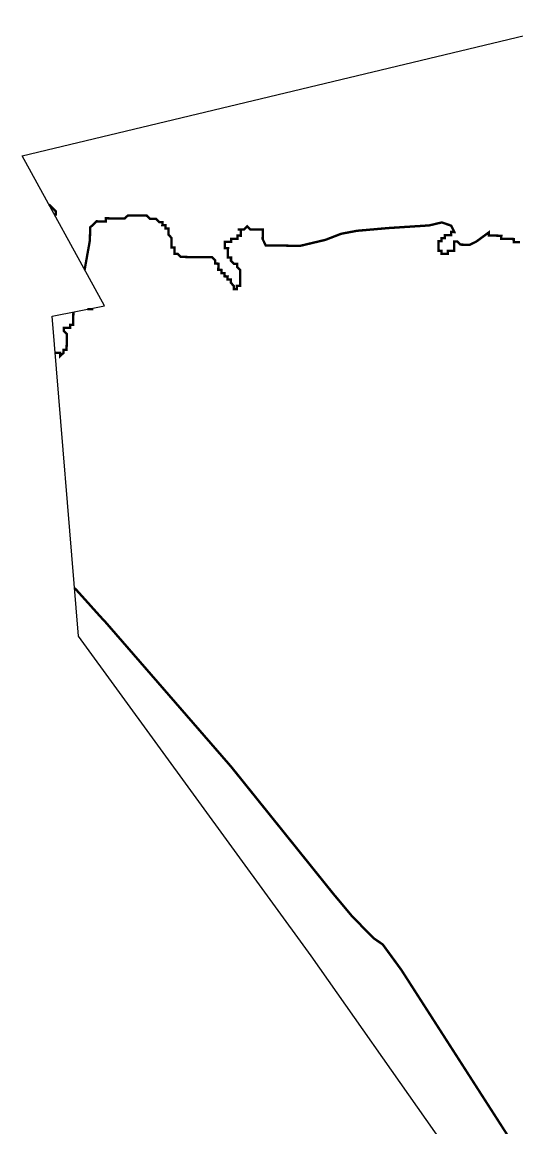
# Model space of a CAD drawing. Header units: metres. Extents: x 258845 to 261959, y 2180031 to 2183042.
# Drawn here: x 258845 to 259470, y 2181646 to 2183042 of the extents above; entities that cross this region are included whole.
import ezdxf

# ---------------------------------------------------------------- set-up
doc = ezdxf.new("R2010")
doc.units = ezdxf.units.M
doc.layers.add('HAZARDS LINE', color=1, linetype='Continuous')
doc.layers.add('village', color=3, linetype='Continuous')

msp = doc.modelspace()

# ---------------------------------------------------------------- linework, layer by layer
at = {"layer": 'HAZARDS LINE', "lineweight": 18}
for points in [[(258885.4749458543, 2182799.036382424, 2.974466675735564, 2.974466675735564, 0), (258887.3192758262, 2182799.013813496, 2.974466675735564, 2.974466675735564, 0), (258887.3678073585, 2182802.97980237, 2.974466675735564, 2.974466675735564, 0), (258879.5341314375, 2182811.00882864, 2.974466675735564, 2.974466675735564, 0), (258878.6524743714, 2182811.463295951, 2.974466675735564, 2.974466675735564, 0)], [(259473.8530021012, 2182764.070358515, 2.974466675735564, 2.974466675735564, 0), (259469.8875912726, 2182764.118882895, 2.974466675735564, 2.974466675735564, 0), (259465.922263056, 2182764.167406321, 2.974466675735564, 2.974466675735564, 0), (259465.9707946181, 2182768.133395672, 2.974466675735564, 2.974466675735564, 0), (259462.0054664314, 2182768.181919098, 2.974466675735564, 2.974466675735564, 0), (259458.0400556028, 2182768.230443716, 2.974466675735564, 2.974466675735564, 0), (259454.074727416, 2182768.278967142, 2.974466675735564, 2.974466675735564, 0), (259450.1093991995, 2182768.327490568, 2.974466675735564, 2.974466675735564, 0), (259450.1579307318, 2182772.293479443, 2.974466675735564, 2.974466675735564, 0), (259446.192519933, 2182772.342003822, 2.974466675735564, 2.974466675735564, 0), (259442.227191776, 2182772.390527248, 2.974466675735564, 2.974466675735564, 0), (259438.2617809474, 2182772.439051867, 2.974466675735564, 2.974466675735564, 0), (259434.2964527607, 2182772.487575293, 2.974466675735564, 2.974466675735564, 0), (259434.3449843228, 2182776.453564405, 2.974466675735564, 2.974466675735564, 0), (259418.3379116356, 2182764.749692917, 2.974466675735564, 2.974466675735564, 0), (259410.3587237, 2182760.880750656, 2.974466675735564, 2.974466675735564, 0), (259398.4625739157, 2182761.02632308, 2.974466675735564, 2.974466675735564, 0), (259394.5457772911, 2182765.040835619, 2.974466675735564, 2.974466675735564, 0), (259390.5804490745, 2182765.089359045, 2.974466675735564, 2.974466675735564, 0), (259390.5319175124, 2182761.123369932, 2.974466675735564, 2.974466675735564, 0), (259390.4833859801, 2182757.157380581, 2.974466675735564, 2.974466675735564, 0), (259390.4348534048, 2182753.191308975, 2.974466675735564, 2.974466675735564, 0), (259386.469442606, 2182753.239833355, 2.974466675735564, 2.974466675735564, 0), (259382.5041143894, 2182753.288357019, 2.974466675735564, 2.974466675735564, 0), (259382.4555828571, 2182749.322367907, 2.974466675735564, 2.974466675735564, 0), (259378.4901720583, 2182749.370892286, 2.974466675735564, 2.974466675735564, 0), (259374.5248438418, 2182749.419415712, 2.974466675735564, 2.974466675735564, 0), (259374.5733753741, 2182753.385404825, 2.974466675735564, 2.974466675735564, 0), (259370.6080472171, 2182753.433928251, 2.974466675735564, 2.974466675735564, 0), (259370.6565797925, 2182757.399999857, 2.974466675735564, 2.974466675735564, 0), (259370.7536428869, 2182765.331978321, 2.974466675735564, 2.974466675735564, 0), (259374.7189710438, 2182765.283454895, 2.974466675735564, 2.974466675735564, 0), (259374.7675025761, 2182769.249444246, 2.974466675735564, 2.974466675735564, 0), (259378.7328307927, 2182769.20092082, 2.974466675735564, 2.974466675735564, 0), (259378.781362325, 2182773.166909695, 2.974466675735564, 2.974466675735564, 0), (259382.7467731237, 2182773.118385315, 2.974466675735564, 2.974466675735564, 0), (259386.7121013403, 2182773.06986165, 2.974466675735564, 2.974466675735564, 0), (259386.7606329024, 2182777.035850763, 2.974466675735564, 2.974466675735564, 0), (259390.7260437012, 2182776.987326384, 2.974466675735564, 2.974466675735564, 0), (259386.857695967, 2182784.967828989, 2.974466675735564, 2.974466675735564, 0), (259375.0101602972, 2182789.079389572, 2.974466675735564, 2.974466675735564, 0), (259359.100150764, 2182785.307496309, 2.974466675735564, 2.974466675735564, 0), (259307.5019396245, 2182781.972317457, 2.974466675735564, 2.974466675735564, 0), (259267.7997956574, 2182778.491566658, 2.974466675735564, 2.974466675735564, 0), (259247.9244579375, 2182774.768196821, 2.974466675735564, 2.974466675735564, 0), (259228.0005886257, 2182767.078837872, 2.974466675735564, 2.974466675735564, 0), (259196.1806521416, 2182759.535050154, 2.974466675735564, 2.974466675735564, 0), (259168.4231069386, 2182759.874717236, 2.974466675735564, 2.974466675735564, 0), (259152.5617115498, 2182760.068812132, 2.974466675735564, 2.974466675735564, 0), (259148.6933638155, 2182768.049315214, 2.974466675735564, 2.974466675735564, 0), (259148.838958472, 2182779.947282553, 2.974466675735564, 2.974466675735564, 0), (259144.8736302853, 2182779.995805979, 2.974466675735564, 2.974466675735564, 0), (259140.9083020985, 2182780.044329405, 2.974466675735564, 2.974466675735564, 0), (259136.9428912699, 2182780.092853785, 2.974466675735564, 2.974466675735564, 0), (259132.9775630832, 2182780.141377211, 2.974466675735564, 2.974466675735564, 0), (259129.0606837869, 2182784.15589118, 2.974466675735564, 2.974466675735564, 0), (259125.0468240678, 2182780.238425255, 2.974466675735564, 2.974466675735564, 0), (259121.0814958811, 2182780.286948681, 2.974466675735564, 2.974466675735564, 0), (259117.1160850525, 2182780.335473061, 2.974466675735564, 2.974466675735564, 0), (259121.0814958811, 2182780.286948681, 2.974466675735564, 2.974466675735564, 0), (259121.032964319, 2182776.320959568, 2.974466675735564, 2.974466675735564, 0), (259120.9844327867, 2182772.354970694, 2.974466675735564, 2.974466675735564, 0), (259117.0190219581, 2182772.403495073, 2.974466675735564, 2.974466675735564, 0), (259116.9704904258, 2182768.437505722, 2.974466675735564, 2.974466675735564, 0), (259113.0051622689, 2182768.486029148, 2.974466675735564, 2.974466675735564, 0), (259109.0397514403, 2182768.534553766, 2.974466675735564, 2.974466675735564, 0), (259108.9912198782, 2182764.568564653, 2.974466675735564, 2.974466675735564, 0), (259105.0258916914, 2182764.617088079, 2.974466675735564, 2.974466675735564, 0), (259101.0605635047, 2182764.665611506, 2.974466675735564, 2.974466675735564, 0), (259101.0120319724, 2182760.699622154, 2.974466675735564, 2.974466675735564, 0), (259100.963499397, 2182756.733550549, 2.974466675735564, 2.974466675735564, 0), (259104.9288275838, 2182756.685027122, 2.974466675735564, 2.974466675735564, 0), (259104.8802960515, 2182752.71903801, 2.974466675735564, 2.974466675735564, 0), (259104.8317645192, 2182748.753048897, 2.974466675735564, 2.974466675735564, 0), (259104.7832329571, 2182744.787059546, 2.974466675735564, 2.974466675735564, 0), (259108.7485611439, 2182744.738536119, 2.974466675735564, 2.974466675735564, 0), (259108.7000296116, 2182740.772547245, 2.974466675735564, 2.974466675735564, 0), (259112.6169089079, 2182736.758033514, 2.974466675735564, 2.974466675735564, 0), (259116.5822370648, 2182736.709510088, 2.974466675735564, 2.974466675735564, 0), (259116.5337055027, 2182732.743520737, 2.974466675735564, 2.974466675735564, 0), (259120.4505847991, 2182728.729007483, 2.974466675735564, 2.974466675735564, 0), (259120.4020532668, 2182724.763018131, 2.974466675735564, 2.974466675735564, 0), (259120.3535217047, 2182720.797029018, 2.974466675735564, 2.974466675735564, 0), (259120.3049901724, 2182716.831039906, 2.974466675735564, 2.974466675735564, 0), (259120.2564586103, 2182712.865050793, 2.974466675735564, 2.974466675735564, 0), (259120.207927078, 2182708.89906168, 2.974466675735564, 2.974466675735564, 0), (259116.2425162494, 2182708.94758606, 2.974466675735564, 2.974466675735564, 0), (259116.1939847171, 2182704.981596708, 2.974466675735564, 2.974466675735564, 0), (259112.2286565602, 2182705.030120134, 2.974466675735564, 2.974466675735564, 0), (259112.2771880925, 2182708.996109486, 2.974466675735564, 2.974466675735564, 0), (259108.3603087962, 2182713.010623217, 2.974466675735564, 2.974466675735564, 0), (259108.4088403583, 2182716.976612329, 2.974466675735564, 2.974466675735564, 0), (259104.4435121715, 2182717.025135756, 2.974466675735564, 2.974466675735564, 0), (259104.4920437038, 2182720.991124868, 2.974466675735564, 2.974466675735564, 0), (259100.526715517, 2182721.039648294, 2.974466675735564, 2.974466675735564, 0), (259100.5752470791, 2182725.005637407, 2.974466675735564, 2.974466675735564, 0), (259096.6098362505, 2182725.054161787, 2.974466675735564, 2.974466675735564, 0), (259096.6583677828, 2182729.020151138, 2.974466675735564, 2.974466675735564, 0), (259092.6930395961, 2182729.068674564, 2.974466675735564, 2.974466675735564, 0), (259092.7415711284, 2182733.034663439, 2.974466675735564, 2.974466675735564, 0), (259092.7901026905, 2182737.00065279, 2.974466675735564, 2.974466675735564, 0), (259088.8246918619, 2182737.049177408, 2.974466675735564, 2.974466675735564, 0), (259088.8732233942, 2182741.015166521, 2.974466675735564, 2.974466675735564, 0), (259084.9564267397, 2182745.029678822, 2.974466675735564, 2.974466675735564, 0), (259080.9910985231, 2182745.078202248, 2.974466675735564, 2.974466675735564, 0), (259077.0256877244, 2182745.126726627, 2.974466675735564, 2.974466675735564, 0), (259073.0603595674, 2182745.175250292, 2.974466675735564, 2.974466675735564, 0), (259069.0949487388, 2182745.223774672, 2.974466675735564, 2.974466675735564, 0), (259065.1296205521, 2182745.272298098, 2.974466675735564, 2.974466675735564, 0), (259061.1642923355, 2182745.320821524, 2.974466675735564, 2.974466675735564, 0), (259057.1988815367, 2182745.369346142, 2.974466675735564, 2.974466675735564, 0), (259053.23355335, 2182745.417869568, 2.974466675735564, 2.974466675735564, 0), (259049.2681425214, 2182745.466393948, 2.974466675735564, 2.974466675735564, 0), (259045.3028143346, 2182745.514917374, 2.974466675735564, 2.974466675735564, 0), (259041.3860176802, 2182749.529430151, 2.974466675735564, 2.974466675735564, 0), (259037.4206069112, 2182749.577954769, 2.974466675735564, 2.974466675735564, 0), (259037.4691384435, 2182753.543943882, 2.974466675735564, 2.974466675735564, 0), (259037.5176699758, 2182757.509932995, 2.974466675735564, 2.974466675735564, 0), (259033.552341789, 2182757.558456421, 2.974466675735564, 2.974466675735564, 0), (259033.6008743644, 2182761.524528027, 2.974466675735564, 2.974466675735564, 0), (259033.6494058967, 2182765.490517378, 2.974466675735564, 2.974466675735564, 0), (259033.6979374588, 2182769.456506491, 2.974466675735564, 2.974466675735564, 0), (259029.7810581625, 2182773.471020222, 2.974466675735564, 2.974466675735564, 0), (259029.8295896947, 2182777.437009096, 2.974466675735564, 2.974466675735564, 0), (259029.8781212568, 2182781.402998209, 2.974466675735564, 2.974466675735564, 0), (259025.9127930701, 2182781.451521635, 2.974466675735564, 2.974466675735564, 0), (259025.9613246024, 2182785.417510986, 2.974466675735564, 2.974466675735564, 0), (259021.9959963858, 2182785.466034412, 2.974466675735564, 2.974466675735564, 0), (259022.0445279181, 2182789.432023287, 2.974466675735564, 2.974466675735564, 0), (259018.0791171193, 2182789.480547905, 2.974466675735564, 2.974466675735564, 0), (259014.1623204947, 2182793.495060444, 2.974466675735564, 2.974466675735564, 0), (259010.1969096661, 2182793.543584824, 2.974466675735564, 2.974466675735564, 0), (259006.2315814793, 2182793.59210825, 2.974466675735564, 2.974466675735564, 0), (259002.3147848248, 2182797.606621027, 2.974466675735564, 2.974466675735564, 0), (258998.3493740261, 2182797.655145645, 2.974466675735564, 2.974466675735564, 0), (258994.3840458393, 2182797.703669071, 2.974466675735564, 2.974466675735564, 0), (258990.4186350107, 2182797.752193451, 2.974466675735564, 2.974466675735564, 0), (258986.453306824, 2182797.800716877, 2.974466675735564, 2.974466675735564, 0), (258982.4879786074, 2182797.849240541, 2.974466675735564, 2.974466675735564, 0), (258978.5225678086, 2182797.897764921, 2.974466675735564, 2.974466675735564, 0), (258974.5087080598, 2182793.980298996, 2.974466675735564, 2.974466675735564, 0), (258970.543297261, 2182794.028823376, 2.974466675735564, 2.974466675735564, 0), (258966.5779691041, 2182794.07734704, 2.974466675735564, 2.974466675735564, 0), (258962.6126408875, 2182794.125870466, 2.974466675735564, 2.974466675735564, 0), (258954.6819018722, 2182794.222918272, 2.974466675735564, 2.974466675735564, 0), (258950.7164910734, 2182794.271442652, 2.974466675735564, 2.974466675735564, 0), (258950.6679595113, 2182790.305453539, 2.974466675735564, 2.974466675735564, 0), (258946.7026313245, 2182790.353977203, 2.974466675735564, 2.974466675735564, 0), (258942.737303108, 2182790.402500629, 2.974466675735564, 2.974466675735564, 0), (258938.7718923092, 2182790.451025009, 2.974466675735564, 2.974466675735564, 0), (258934.7580325603, 2182786.533559561, 2.974466675735564, 2.974466675735564, 0), (258930.7440902293, 2182782.616094828, 2.974466675735564, 2.974466675735564, 0), (258930.6955586672, 2182778.650105715, 2.974466675735564, 2.974466675735564, 0), (258930.6470271349, 2182774.68411684, 2.974466675735564, 2.974466675735564, 0), (258930.5984955728, 2182770.718127489, 2.974466675735564, 2.974466675735564, 0), (258930.5499640405, 2182766.752138376, 2.974466675735564, 2.974466675735564, 0), (258923.818238007, 2182729.195302527, 2.974466675735564, 2.974466675735564, 0)], [(258911.2564597485, 2182327.625970219, 2.974466675735564, 2.974466675735564, 0), (258944.5529830754, 2182290.590657234, 2.974466675735564, 2.974466675735564, 0), (258948.4698623121, 2182286.576143742, 2.974466675735564, 2.974466675735564, 0), (259108.8171881437, 2182102.151082754, 2.974466675735564, 2.974466675735564, 0), (259237.7328308523, 2181941.910230398, 2.974466675735564, 2.974466675735564, 0), (259261.1853260398, 2181913.857079983, 2.974466675735564, 2.974466675735564, 0), (259288.6030678153, 2181885.755489588, 2.974466675735564, 2.974466675735564, 0), (259300.4021545351, 2181877.677939177, 2.974466675735564, 2.974466675735564, 0), (259323.8060365617, 2181845.658883095, 2.974466675735564, 2.974466675735564, 0), (259460.0215072334, 2181633.763041496, 2.974466675735564, 2.974466675735564, 0)]]:
    msp.add_lwpolyline(points, format="xyseb", dxfattribs=at)
at = {"layer": 'HAZARDS LINE', "lineweight": 18, "const_width": 2.974466675735564}
for points in [[(258909.6103466738, 2182676.056025001), (258909.5583997965, 2182671.810935736), (258909.5098682642, 2182667.844946384), (258909.4613367319, 2182663.87895751), (258909.4128051698, 2182659.912968397), (258905.4474769831, 2182659.961491823), (258905.3989454508, 2182655.995502472), (258901.4336172342, 2182656.044025898), (258897.4682064354, 2182656.092550278), (258897.4196749032, 2182652.126561403), (258901.3365541399, 2182648.112047672), (258901.2880226076, 2182644.146058559), (258901.2394910753, 2182640.180069447), (258901.1909595132, 2182636.214080334), (258901.1424279809, 2182632.248091221), (258901.0938964188, 2182628.28210187), (258897.12848562, 2182628.330626249), (258897.0799540877, 2182624.364637375), (258893.0660943389, 2182620.447171688), (258893.1146258712, 2182624.413160801), (258889.1492151022, 2182624.461685419), (258886.771051624, 2182624.490786829)], [(258933.4631552765, 2182680.716416456), (258933.4476798773, 2182679.451770067), (258929.4822690785, 2182679.500294685), (258927.3710315884, 2182679.526129742)]]:
    msp.add_lwpolyline(points, dxfattribs=at)
at = {"layer": 'village', "color": 3, "true_color": 0x00ff00}
msp.add_polyline3d([(260116.6236336424, 2180294.466500832, 0), (260036.4446893024, 2180250.443586306, 0), (260008.8784993953, 2180295.904722494, 0), (259939.7392342828, 2180554.946975599, 0), (259898.5051842274, 2180722.360856445, 0), (259846.3605764592, 2180953.816948838, 0), (259652.1093658863, 2181230.3076987, 0), (259469.6943184492, 2181499.756183197, 0), (259365.9645645409, 2181641.361735955, 0), (259209.9197596018, 2181863.276105656, 0), (258916.2553956952, 2182267.018109588, 0), (258882.9476220939, 2182670.846628663, 0), (258948.7895252684, 2182683.710901715, 0), (258844.865097777, 2182873.005921421, 0), (259549.5993880666, 2183041.907071977, 0), (259918.8140500195, 2182703.42933977, 0), (260307.6907520531, 2182613.772754274, 0), (260342.7253535299, 2182596.144694396, 0), (260587.1864977093, 2182277.083680562, 0)], dxfattribs=at)

doc.saveas('drawing.dxf')
